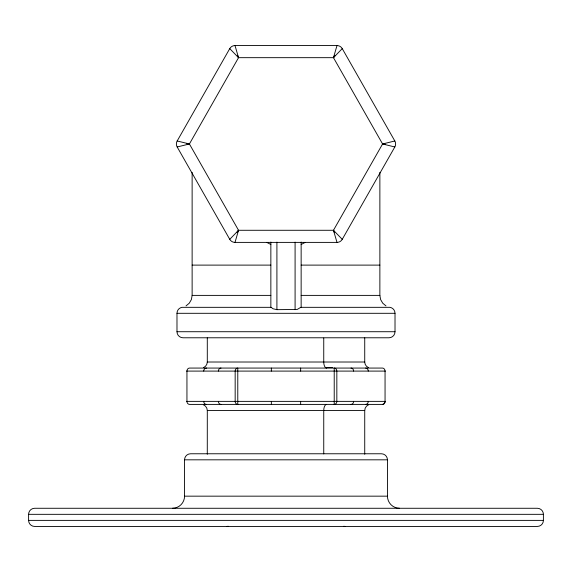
<?xml version="1.0" encoding="UTF-8"?>
<svg xmlns="http://www.w3.org/2000/svg" width="572" height="572" viewBox="0 0 572 572"><rect width="100%" height="100%" fill="white"/><g stroke="black" fill="none" stroke-linecap="round" stroke-linejoin="round"><path stroke-width="0.86" d="M207.286 454.254L207.3 410.46L206.807 408.143L205.498 406.177L203.532 404.862M364.729 454.254L364.736 410.46L365.193 408.143L366.502 406.177L368.468 404.862M192.128 172.415L192.128 295.388L191.384 299.549L189.26 303.203L186.014 305.913M207.293 337.88L207.3 362.012L206.807 364.328L205.498 366.294L203.532 367.603M235.013 242.392L238.531 230.28L189.411 143.972L177.177 140.977A6.056 6.056 0 0 0 177.177 146.975L229.751 239.332A6.056 6.056 0 0 0 235.013 242.392L336.987 242.392A6.056 6.056 0 0 0 342.249 239.332L394.823 146.975A6.056 6.056 0 0 0 394.823 140.977L342.249 48.62A6.056 6.056 0 0 0 336.987 45.56L235.013 45.56A6.056 6.056 0 0 0 229.751 48.62L177.177 140.977M336.987 45.56L333.469 57.672L382.589 143.972L394.823 146.975M270.856 242.049L270.856 307.107L273.037 308.766L276.912 309.659L297.19 309.466L301.144 307.107L301.144 242.049M334.649 55.641L333.469 57.672L238.531 57.672L229.751 48.62M237.351 232.311L238.531 230.28L333.469 230.28L342.249 239.332M334.899 55.791L333.469 57.672L342.249 48.62M237.101 232.16L238.531 230.28L229.751 239.332M301.144 244.48L305.169 242.435M177.177 146.975L189.411 143.972L238.531 57.672L235.013 45.56M394.823 140.977L382.589 143.972L333.469 230.28L336.987 242.392M385.464 401.372L186.536 401.372M186.536 371.092L385.464 371.092M206.349 368.068L382.432 368.068A3.032 2.624 90 0 1 385.056 371.092L385.056 401.372A3.032 2.624 90 0 1 382.432 404.404L189.568 404.404A3.032 2.624 90 0 1 186.944 401.372L186.944 371.092A3.032 2.624 -90 0 1 189.568 368.068L206.349 368.068A3.032 2.624 90 0 0 203.725 371.092M187.058 143.972L189.411 143.972L187.058 143.686M384.942 143.972L382.589 143.972L384.942 144.266M192.128 265.108L270.856 265.108M301.144 265.108L379.872 265.108M192.128 295.388L270.856 295.388M301.144 295.388L379.872 295.388L380.616 299.549L382.739 303.203L385.986 305.913M270.956 307.328L182.032 307.328A6.056 6.056 0 0 0 176.984 313.306L176.984 331.724A6.056 6.056 0 0 0 183.04 337.78L388.96 337.78A6.056 6.056 0 0 0 395.016 331.724L395.016 313.306A6.056 6.056 0 0 0 389.968 307.328L301.044 307.328M176.984 313.306L395.016 313.306M176.984 331.724L395.016 331.724M207.3 362.012L364.736 362.012L365.193 364.328L366.502 366.294L368.468 367.603M323.745 338.073L323.745 362.012A6.056 2.903 90 0 0 325.539 367.603L332.446 367.603M207.3 410.46L364.736 410.46M172.444 508.272A12.112 12.112 0 0 0 184.556 496.16L184.556 459.824L387.444 459.824L387.444 496.16A12.112 12.112 0 0 0 399.556 508.272M184.556 496.16L387.444 496.16M28.6 514.328L543.4 514.328L543.4 520.384A6.056 6.056 0 0 1 537.344 526.44L34.656 526.44A6.056 6.056 0 0 1 28.6 520.384L28.6 514.328A6.056 6.056 0 0 1 34.656 508.272L537.344 508.272A6.056 6.056 0 0 1 543.4 514.328M28.6 520.384L543.4 520.384M325.539 367.603L326.648 368.068M266.831 242.435L270.856 244.48M237.351 55.641L238.531 57.672L237.609 55.498M334.649 232.311L333.469 230.28L334.391 232.454M364.729 337.88L364.736 362.012M379.872 172.415L379.872 295.388M323.745 453.896L323.745 410.46A6.056 2.903 90 0 1 326.648 404.404M300.65 368.068L300.65 371.092M300.65 401.372L300.65 404.404M295.088 242.135L295.088 309.659M276.912 242.135L276.912 309.659M271.35 368.068L271.35 371.092M271.35 401.372L271.35 404.404M345.052 526.44A3.032 3.032 0 0 1 343.894 526.211M228.106 526.211A3.032 3.032 0 0 1 226.948 526.44M218.375 371.092A3.032 2.624 90 0 1 220.999 368.068M206.349 404.404A3.032 2.624 90 0 1 203.725 401.372M220.999 404.404A3.032 2.624 -90 0 1 218.375 401.372M365.651 368.068A3.032 2.624 -90 0 1 368.275 371.092M351.001 368.068A3.032 2.624 90 0 1 353.625 371.092M353.625 401.372A3.032 2.624 90 0 1 351.001 404.404M368.275 401.372A3.032 2.624 90 0 1 365.651 404.404M384.97 402.159A3.032 2.624 -90 0 1 382.432 404.404M387.444 459.824A6.056 6.056 0 0 0 381.388 453.768L190.612 453.768A6.056 6.056 0 0 0 184.556 459.824M336.837 401.372L336.837 371.092A3.032 2.624 90 0 0 334.22 368.068L334.22 404.404A3.032 2.624 -90 0 0 336.837 401.372M237.78 404.404L237.78 368.068A3.032 2.624 -90 0 0 235.163 371.092L235.163 401.372A3.032 2.624 90 0 0 237.78 404.404"/></g></svg>
